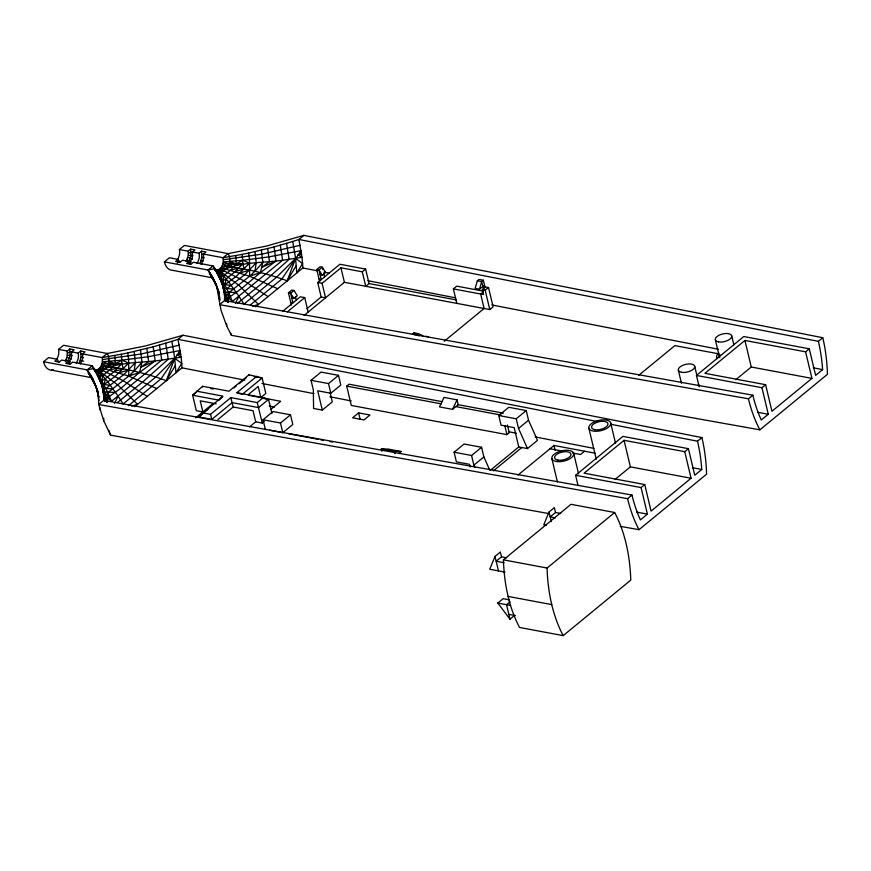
<?xml version="1.0" encoding="UTF-8"?>
<svg xmlns="http://www.w3.org/2000/svg" width="871" height="871" viewBox="0 0 871 871"><rect width="100%" height="100%" fill="white"/><g stroke="black" fill="none" stroke-linecap="round" stroke-linejoin="round"><path stroke-width="1.31" d="M549.383 513.661L110.584 435.173L103.736 420.802L103.736 418.276M106.915 401.988L105.696 395.87L107.852 392.636L128.756 376.076L128.647 359.429L127.776 352.929L153.165 346.821L171.881 341.323L178.022 339.331L183.03 335.226L701.906 437.58A138.543 84.672 -79.4 0 1 706.588 474.162L639.02 529.688L620.283 526.345M227.777 302.128L226.558 296.02L228.714 292.776L249.629 276.216L249.509 259.569L248.638 253.069L274.027 246.961L292.743 241.474L298.895 239.471L303.892 235.366L822.779 337.73A138.543 84.672 -79.4 0 1 827.45 374.301L759.882 429.839L231.446 335.324L226.689 325.972L221.027 310.283L216.748 286.603L213.134 278.11L208.071 270.043L164.412 261.855L169.41 257.751L178.141 259.384L179.676 262.454M226.689 325.972L226.721 323.892M95.712 372.113L93.741 368.869L96.202 370.012L107.852 392.636L107.503 401.727M190.597 264.501A8.416 5.15 -79.4 0 1 189.061 261.431L186.557 263.488L190.923 264.305L193.427 262.258L213.068 265.938L214.604 269.008L217.064 270.152L219.067 273.559L228.714 292.776L228.365 301.878M65.238 361.073L67.034 357.35L67.285 351.024L69.778 348.977L74.144 349.794L71.651 351.851L71.4 358.177L68.374 363.196M79.185 363.512L80.981 357.284L80.698 351.024L85.064 351.84L82.56 353.898L82.756 358.068L80.524 363.936M183.03 335.226L145.511 345.939L107.209 353.474L102.201 357.578C103.126 362.194 101.526 369.054 96.202 370.012A238.643 55.047 87.5 0 1 97.672 373.779M186.111 261.213L188.332 255.345L188.147 251.175L190.64 249.117L195.006 249.933L192.513 251.991L192.262 258.317L189.236 263.347M202.235 264.065L200.047 263.652L201.843 257.424L201.56 251.164L205.926 251.98L203.422 254.038L203.618 258.208L201.386 264.076M303.892 235.366L266.374 246.09L228.071 253.613L223.074 257.718C223.989 262.345 222.388 269.193 217.064 270.152A238.643 55.047 87.5 0 1 218.534 273.919M98.075 376.544L100.513 380.627L102.136 380.681L102.756 375.586L109.713 369.979L115.32 363.697L122.082 360.148L148.222 356.729L180.21 350.469L161.07 378.798L128.516 405.625M227.973 302.335L224.304 288.301L220.047 278.916L221.376 280.778L222.998 280.821L223.618 275.737L230.575 270.119L236.183 263.837L242.944 260.287L269.095 256.869L301.072 250.619L281.932 278.938L250.358 304.97M147.188 396.436L123.323 380.747L103.007 370.611L100.165 367.616L128.756 376.076L134.112 371.133L135.332 362.695L134.156 351.536M268.05 296.575L244.185 280.887L223.869 270.761L221.027 267.767L249.629 276.216L254.974 271.273L256.205 262.835L255.018 251.675M127.776 352.929L121.385 354.236L121.994 363.447L114.482 371.329L105.337 378.711L104.063 384.525L102.059 384.372L99.675 379.908M248.638 253.069L242.247 254.376L242.867 263.597L235.344 271.469L226.199 278.851L224.925 284.665L222.922 284.512L220.755 280.516M140.514 350.055L141.984 362.173L139.556 372.429L121.211 387.987L107.656 397.688L111.51 401.281L161.745 360.082L181.135 357.197L178.022 339.331L597.343 421.564M261.376 250.195L262.846 262.313L260.429 272.569L242.073 288.138L228.529 297.828L232.372 301.42L282.607 260.222L301.997 257.337L298.895 239.471L818.37 341.345L822.779 337.73M93.741 368.869L96.921 373.3L98.205 373.419C105.75 370.6 112.217 361.16 107.209 353.474L63.55 345.286L58.553 349.391A8.416 5.15 -79.4 0 1 56.506 359.429M217.794 274.463L216.574 272.264L219.067 273.559C226.612 270.739 233.09 261.3 228.071 253.613L184.412 245.426L179.415 249.531A8.416 5.15 -79.4 0 1 177.379 259.58M477.33 280.8L475.141 288.366L479.507 289.183L484.494 285.089L483.361 280.244L478.996 279.428L477.33 280.8L481.696 281.616L483.361 280.244M479.507 289.183L481.696 281.616L483.71 290.065M159.447 345.068L161.745 360.082C142.648 362.913 123.072 361.574 104.934 368.738L101.199 365.907C123.442 367.943 145.392 372.973 166.35 380.681L174.723 358.242L171.881 341.323M280.31 245.219L282.607 260.222C263.51 263.053 243.934 261.714 225.807 268.878L222.061 266.047C244.305 268.083 266.254 273.124 287.223 280.821L295.585 258.393L292.743 241.474M70.453 361.879L68.276 361.465L70.072 355.237L69.778 348.977M191.315 262.019L189.138 261.605L190.934 255.377L190.64 249.117M504.037 562.72L496.176 561.24L501.511 556.863L500.357 552.029L495.022 556.417L489.742 569.264L505.028 572.127M555.415 517.853L550.167 516.862L555.502 512.486L554.348 507.651L549.024 512.039L543.744 524.886L546.237 525.355M452.561 409.348L457.079 399.865L443.981 397.405L439.463 406.888L452.561 409.348L458.222 404.688L503.34 413.148M114.504 403.382L118.108 396.163L107.917 381.955L97.574 369.75L103.007 370.611L98.935 368.934M235.366 303.533L238.97 296.303L228.779 282.095L218.447 269.89L223.869 270.761L219.797 269.074M166.35 380.681L175.332 365.526M287.223 280.821L296.194 265.666M177.303 263.075L178.762 261.126M134.112 371.133L141.984 362.173M254.974 271.273L262.846 262.313M69.724 364.361A8.416 5.15 -79.4 0 1 68.199 361.291L65.695 363.349L70.061 364.165L72.565 362.107L92.206 365.798L97.269 373.855L103.431 388.161L105.968 388.51L124.009 374.378L135.332 362.695M220.777 280.658L224.304 288.301L226.83 288.649L244.882 274.517L256.205 262.835M249.041 395.347L260.832 397.557L265.829 393.452L262.149 378.003L248.986 374.78L228.986 391.221L202.573 386.267L192.643 395.238L196.323 410.698L202.878 411.929L200.232 400.812L216.117 403.796M271.937 413.551L268.562 399.386L258.567 407.606L232.154 402.652L211.827 419.365L198.73 416.904L222.987 396.142L196.574 391.188M222.203 396.958L219.056 400.192L192.643 395.238L196.639 391.961M110.475 385.33L104.063 384.525L115.212 376.359L128.668 363.12L122.082 360.148L102.397 361.748L108.853 364.056L108.015 364.23M231.348 285.47L224.925 284.665L236.074 276.499L249.542 263.26L242.944 260.287L223.259 261.888L229.726 264.196L228.877 264.37M134.733 406.67L181.985 367.845L181.723 363.447L174.723 358.242L155.746 377.034L123.105 403.959L118.108 396.163M255.595 306.81L302.847 267.985L302.585 263.586L295.585 258.393L276.608 277.174L243.967 304.099L238.97 296.303M53.371 369.925A16.832 10.289 -79.4 0 1 43.55 361.715L48.547 357.611L57.279 359.244L58.814 362.314M178.141 259.384L175.648 261.442L180.014 262.258L182.507 260.211L189.061 261.431M57.279 359.244L54.786 361.302L59.152 362.118L61.645 360.061L68.199 361.291M197.02 263.26A8.416 5.15 -79.4 0 0 199.056 253.221L201.56 251.164M76.158 363.12A8.416 5.15 -79.4 0 0 78.194 353.071L80.698 351.024M209.922 272.688L216.258 285.481L208.071 270.043L213.068 265.938C220.657 276.074 224.544 288.606 225.676 301.116M43.55 361.715L87.209 369.903L92.206 365.798L92.827 367.529M752.86 395.184L224.566 300.56L219.568 304.665L748.45 398.809L752.86 395.184A138.467 84.629 -79.4 0 0 759.773 416.654L761.276 420.029L768.276 414.269L761.951 387.715L765.62 384.699L771.946 411.264L811.935 378.395L805.61 351.83L809.279 348.814L815.604 375.379L822.605 369.62L822.268 365.287A138.467 84.629 -79.4 0 0 818.37 341.345M701.906 437.58L697.508 441.205A138.467 84.629 -79.4 0 1 701.405 465.147L701.743 469.48L694.742 475.239L688.417 448.674L684.748 451.69L691.073 478.244L651.073 511.125L644.747 484.559L641.078 487.575L647.414 514.13L640.414 519.889L638.911 516.514A138.467 84.629 -79.4 0 1 631.987 495.044L103.703 400.42L98.706 404.525L103.736 420.802M291.371 305.1L288.443 292.808L291.774 290.076L293.963 290.479L297.294 295.715L293.963 298.459L291.774 298.045M319.701 281.823L316.772 269.531L320.103 266.787L322.292 267.201L325.623 272.438L322.292 275.171L320.114 274.768M293.963 290.479L290.631 293.222L288.443 292.808M282.727 311.263L300.353 296.771L304.719 297.588L308.171 312.079M306.864 308.748L321.17 296.989L317.719 282.509L339.93 264.251L365.613 269.074L369.064 283.565L365.733 286.298L362.282 271.817L365.613 269.074M287.365 311.862L304.719 297.588M317.719 282.509L322.085 283.325L340.953 267.811L362.282 271.817M304.088 315.433L344.404 282.302L489.785 309.564L493.117 306.821L488.522 287.506L485.68 286.973L482.349 289.716L483.492 294.54L453.377 288.9L456.829 303.38M195.725 417.808L212.872 403.709M198.73 416.904L207.875 409.381M234.059 387.867L236.052 386.223M239.057 383.763L246.058 378.014M202.66 412.854L210.51 414.335L230.848 397.622L257.261 402.576L263.26 397.644L268.562 399.386L261.964 398.145M241.093 394.084L236.847 392.69L256.847 376.25M242.149 394.432L262.149 378.003L254.288 376.522M217.859 419.593L233.188 406.997L253.058 410.72L255.704 421.825L249.563 426.866M248.191 394.672L258.186 386.452L260.832 397.557M270.696 409.501L280.702 401.291L262.16 397.807M265.35 429.414L263.053 419.757L273.048 411.537L290.511 414.814L292.808 424.471L282.814 432.68L269.716 430.23M311.045 380.311L321.04 372.091L338.503 375.368L340.811 385.026L330.806 393.246L317.708 390.785L322.314 410.099L313.582 408.466L313.342 389.968L311.045 380.311L328.509 383.588L338.503 375.368M255.704 421.825L262.247 423.056L264.251 421.412M263.053 419.757L280.516 423.023L290.511 414.814M453.377 288.9L456.72 286.156L482.904 291.066M507.434 424.994L509.274 432.713L506.944 434.629L351.296 405.44L346.702 386.125L349.031 384.209L442.457 401.738M418.94 336.075L418.363 333.658L413.997 332.842L412.353 334.192L416.719 335.019L418.363 333.658L422.849 335.749L420.66 335.335M322.314 410.099L332.308 401.879L330.163 392.865M483.155 291.959L480.661 294.017L484.113 308.497L444.243 341.269M482.349 289.716L485.18 290.25L488.522 287.506M358.612 412.876L352.613 417.808L363.969 419.931L369.968 414.999L358.612 412.876L360.061 418.907M398.733 453.584L401.237 451.526L388.139 449.077L381.324 448.903L381.89 451.32M470.122 466.91L469.502 464.33L456.404 461.88L454.107 452.223L464.101 444.003L481.565 447.28L483.873 456.937L489.676 469.959M518.768 446.943L514.162 427.628L501.065 425.168L498.767 415.511L508.773 407.301L526.226 410.568L528.534 420.225L537.494 440.367L527.499 448.587L518.768 446.943L490.373 470.286M454.107 452.223L471.57 455.489L481.565 447.28M498.767 415.511L516.231 418.788L526.226 410.568M474.924 467.52L473.868 465.158L483.873 456.937M527.499 448.587L518.528 428.445L528.534 420.225M493.465 470.83L521.827 447.52M638.748 375.303L674.873 345.624L718.608 353.822M518.06 475.011L554 445.473L595.143 453.192M584.561 451.211L580.565 454.499L572.595 452.996M699.173 386.822L696.462 375.434L743.79 336.533L809.279 348.814M578.006 485.408L575.6 475.294L622.928 436.393L688.417 448.674M805.61 351.83L744.934 340.452L704.933 373.321L765.62 384.699M684.748 451.69L624.061 440.312L584.071 473.182L644.747 484.559M503.427 559.846L570.995 504.309L614.654 512.496A138.543 84.672 -79.4 0 1 630.767 580.13L563.189 635.634L519.53 627.447A138.543 84.672 -79.4 0 1 508.098 596.417A138.543 84.672 -79.4 0 1 503.427 559.846L547.086 568.034L614.654 512.496M735.875 379.647L751.259 367.007L811.935 378.395M615.002 479.507L630.386 466.867L691.073 478.244M514.423 615.536L509.981 619.194L497.798 603.07L503.133 598.682L509.361 599.858M94.732 370.436L94.057 368.433L87.209 369.903C94.612 379.821 98.88 392.113 98.706 404.525L627.588 498.669L631.987 495.044M510.079 601.785L506.53 604.703L509.981 619.194M237.293 303.456L263.761 281.975L289.118 259.351L286.548 243.379M117.476 402.489L142.888 381.836L168.255 359.211L165.686 343.239M274.027 246.961L276.053 261.017L260.429 272.569L249.629 276.216L277.642 288.704M153.165 346.821L155.19 360.866L139.556 372.429L128.756 376.076L156.769 388.564M227.854 302.248L222.726 285.873L225.513 292.144L236.444 292.58M107.1 402.184C102.92 387.007 99.904 374.759 104.814 400.965M108.842 364.677L112.032 362.521M222.998 280.821L226.199 278.851M102.136 380.681L105.337 378.711M219.492 277.805L218.392 275.563L219.666 277.087L223.618 275.737M96.322 373.224L98.804 376.936L102.756 375.586M301.181 251.229L300.321 251.675L301.301 252.155L299.559 252.742L301.584 254.288L298.045 254.876L301.997 257.337L302.585 263.586L296.804 272.95L295.585 258.393M180.319 351.089L179.448 351.536L180.439 352.015L178.697 352.603L180.722 354.138L177.183 354.737L181.135 357.197L181.723 363.447L175.942 372.81L174.723 358.242M276.053 261.017L261.638 267.441L269.466 261.714L267.724 248.627M155.19 360.866L140.775 367.301L148.603 361.563L146.851 348.476M188.419 253.189L191.054 252.144L193.242 252.546M67.557 353.038L70.192 351.993L72.38 352.407M252.459 306.309L258.469 304.447L238.73 285.187L218.447 269.89M131.597 406.169L137.607 404.307L117.868 385.036L97.574 369.75M240.113 272.939L249.509 270.097M119.251 372.799L128.647 369.946M235.344 271.469L244.032 269.041L242.867 263.597L222.824 264.044L227.56 266.613L231.272 265.644L228.311 265.328L230.39 264.817L228.692 264.697L229.944 264.403L229.073 264.055M114.482 371.329L123.17 368.901L121.994 363.447L101.961 363.904L106.687 366.462L110.41 365.504L107.449 365.189L109.528 364.677L107.83 364.546L109.082 364.263L108.211 363.915M300.147 245.274L262.149 254.103L223.346 259.732M179.274 345.134L141.287 353.964L102.484 359.592M230.575 270.119L238.545 268.105M109.713 369.979L117.683 367.965M208.071 270.043L214.919 268.573L220.352 279.624L219.503 276.782M203.422 254.038L223.074 257.718L242.247 254.376M82.56 353.898L102.201 357.578L121.385 354.236M99.882 380.377L104.651 391.994L115.582 392.429M188.332 255.345L193.112 255.78M67.47 355.205L72.249 355.64M381.324 448.903L394.411 451.352L401.237 451.526M226.83 288.649L233.896 288.965M105.968 388.51L113.034 388.825M316.772 269.531L318.96 269.934L322.292 275.171M369.064 283.565L456.208 299.907M179.415 249.531L188.147 251.175M192.513 251.991L199.056 253.221M201.974 254.19L204.152 254.593M319.08 279.188L321.257 279.591L318.96 269.934L322.292 267.201L322.869 269.607M201.843 257.424L204.032 257.827M192.458 259.014L187.896 257.5M201.19 260.647L203.379 261.06M321.17 296.989L325.536 297.817L322.085 283.325M213.417 277.991L172.404 270.293A16.832 10.289 -79.4 0 1 164.412 261.855M696.462 375.434L761.951 387.715M290.751 302.466L292.928 302.879L290.631 293.222L293.963 298.459M425.69 336.282L428.521 336.816M757.901 412.331L768.276 414.269M346.702 386.125L441.466 403.904M455.892 406.605L501.01 415.064M58.553 349.391L67.285 351.024M71.651 351.851L78.194 353.071M81.112 354.04L83.289 354.453M80.981 357.284L83.17 357.687M71.596 358.874L67.034 357.35M80.328 360.507L83.605 361.127M550.004 448.761L563.287 451.254M236.847 392.69L263.26 397.644M210.564 388.51L213.21 389.01M269.215 406.049L274.496 407.04M51.541 370.153L92.555 377.851M575.6 475.294L641.078 487.575M288.704 433.791L318.067 439.3M320.735 439.801L323.402 440.301M330.076 441.553L332.744 442.054M636.853 512.159L647.414 514.13M555.502 512.486L560.739 513.465M501.511 556.863L506.748 557.843M508.098 596.417L551.757 604.605M497.798 603.07L510.46 605.443M508.827 614.36L515.382 615.59M302.847 267.985L317.458 270.837M324.088 272.133L329.401 273.178M367.91 280.702L455.555 297.849M491.788 304.926L718.553 349.282M813.264 367.802L822.605 369.62M610.669 424.242A11.225 5.237 -13.4 0 1 593.107 431.047A11.225 5.237 -13.4 0 1 595.546 421.412A11.225 5.237 -13.4 0 1 610.669 424.242L697.508 441.205M181.985 367.845L244.62 380.094M261.942 383.48L313.919 393.638M329.913 396.773L351.242 400.943M508.501 431.689L516.492 433.257M535.153 436.904L593.793 448.369M692.412 467.662L701.743 469.48M229.443 262.748L232.84 263.913L229.824 261.452L236.183 263.837L235.856 255.584M108.581 362.608L111.978 363.773L108.951 361.313L115.32 363.697L114.983 355.444M413.997 332.842L416.24 333.887M223.662 289.074L225.513 292.144M102.8 388.934L105.696 395.87L99.838 379.473M217.064 270.152L221.027 272.743L221.038 277.12M96.202 370.012L100.165 372.603L100.176 376.98M91.803 377.176L88.439 373.376L87.209 369.903M222.628 285.405L224.435 292.308L226.558 296.02L221.539 282.324L222.355 284.828M101.765 385.265L107.046 402.424M233.047 267.299L229.498 263.989L235.322 264.196A218.251 164.205 2.9 0 1 241.561 264.468M112.185 367.148L108.635 363.849L114.449 364.056A218.251 164.205 2.9 0 1 120.699 364.328M223.346 288.366L225.045 295.574L227.44 299.929M102.484 388.226L104.182 395.434L106.991 402.108M187.134 259.493L189.138 261.605M66.272 359.353L68.276 361.465M102.005 385.635L105.663 399.865L104.618 398.744L103.028 391.221M209.301 273.516L212.796 278.208M92.762 379.07L90.268 376.043L96.311 387.475M224.304 288.301L219.666 277.087L214.604 269.008L215.921 271.175M88.439 373.376L92.141 379.092M216.607 285.198L212.883 279.199L211.609 275.367M215.594 270.587L213.689 267.669L215.137 269.966M216.574 272.264L219.666 277.087M96.333 373.082L100.513 380.627L104.651 391.994M93.545 368.673L94.993 370.97M211.141 276.194L213.003 279.232M93.85 382.195L89.049 372.538M221.376 280.778L218.131 273.995M100.513 380.627L97.269 373.855M215.758 269.858L217.794 273.44M94.895 369.718L98.804 376.936M95.396 385.341L90.736 375.227M95.745 371.122L97.53 375.412M96.474 373.409L97.53 375.423M222.922 284.512L220.047 278.916L220.352 279.624M99.762 379.898L102.059 384.372M217.031 287.474L213.134 278.11M96.169 387.334L92.272 377.97M99.49 379.473L98.064 376.414L99.49 379.473L98.63 376.642M103.431 388.161L100.884 382.347M219.013 293.179L215.703 283.728M98.14 393.039L94.841 383.588M228.714 292.776L232.372 301.42M107.852 392.636L111.51 401.281M227.342 301.943L225.045 295.574M217.641 288.682L218.85 291.916L214.506 280.898M96.779 388.531L97.988 391.776L93.633 380.747M230.608 332.94L231.446 335.324M108.886 430.416L110.584 435.173M224.435 292.308L227.385 301.388M103.573 392.168L106.904 402.5M104.182 395.434L105.663 399.865M222.867 285.775L226.536 300.005L225.491 298.884L223.901 291.36M226.264 301.268L225.491 298.884L226.025 301.301M105.391 401.128L104.618 398.744L105.162 401.161M216.607 271.262L217.336 273.548M216.748 286.603L219.013 294.246L217.63 289.52M95.886 386.463L97.846 393.071M220.701 279.613L221.615 282.727M96.768 389.381L98.151 394.106M221.746 282.487L222.726 285.873M218.349 292.471L219.742 297.381M97.476 392.331L98.88 397.241L98.39 395.151M219.252 296.739L219.96 299.286M98.031 395.325L98.739 397.873M219.285 298.503L219.862 300.604M98.423 398.363L98.989 400.464M224.283 294.398L225.447 301.028M103.42 394.247L104.585 400.889M257.261 402.576L262.247 423.056M230.848 397.622L233.188 406.997M210.51 414.335L211.827 419.365M484.494 285.089L485.082 287.506M744.934 340.452L751.259 367.007M731.673 335.749L733.85 344.84M715.341 339.821L719.37 356.718M694.666 366.114L696.833 375.216M678.357 370.262L681.46 383.262M624.061 440.312L630.386 466.867M610.658 422.849L615.568 443.459M588.883 428.282L596.243 459.191M573.662 453.258L578.573 473.857M554 445.473L555.154 450.307M551.887 458.69L557.407 481.87M549.024 512.039L551.321 521.696M516.231 418.788L518.528 428.445M485.18 290.25L489.785 309.564M504.788 425.614L506.944 434.629M471.57 455.489L473.868 465.158M495.022 556.417L498.473 570.897M457.079 399.865L458.222 404.688M394.411 451.352L394.988 453.769M340.953 267.811L344.404 282.302M323.729 273.233L324.589 276.858M328.509 383.588L330.806 393.246M295.4 296.521L296.26 300.136M280.516 423.023L282.814 432.68M248.986 374.78L249.052 375.543M202.573 386.267L202.638 387.029M100.121 407.966L100.165 410.143M224.511 297.457L224.566 300.56M103.638 397.318L103.703 400.42M759.882 429.839A138.543 84.672 -79.4 0 1 748.45 398.809M719.936 357.622A8.416 3.93 -13.4 0 1 719.914 354.562M698.727 384.057A8.416 3.93 -13.4 0 1 698.194 385.167M717.399 358.612A11.225 5.237 -13.4 0 1 718.804 353.049M639.02 529.688A138.543 84.672 -79.4 0 1 627.588 498.669M563.189 635.634A138.543 84.672 -79.4 0 1 547.075 568.001M718.51 341.889A8.416 3.93 -13.4 0 0 731.684 336.794A8.416 3.93 -13.4 0 0 720.339 334.66A8.416 3.93 -13.4 0 0 718.51 341.889M681.579 372.309A8.416 3.93 -13.4 0 0 694.699 367.148A8.416 3.93 -13.4 0 0 683.267 365.101A8.416 3.93 -13.4 0 0 681.579 372.309M556.112 461.445A11.225 5.237 -13.4 0 0 573.673 454.651A11.225 5.237 -13.4 0 0 558.551 451.809A11.225 5.237 -13.4 0 0 556.112 461.445M557.843 460.095A8.416 3.93 -13.4 0 0 570.962 454.934A8.416 3.93 -13.4 0 0 559.53 452.887A8.416 3.93 -13.4 0 0 557.843 460.095M594.773 429.675A8.416 3.93 -13.4 0 0 607.947 424.58A8.416 3.93 -13.4 0 0 596.602 422.446A8.416 3.93 -13.4 0 0 594.773 429.675"/></g></svg>
